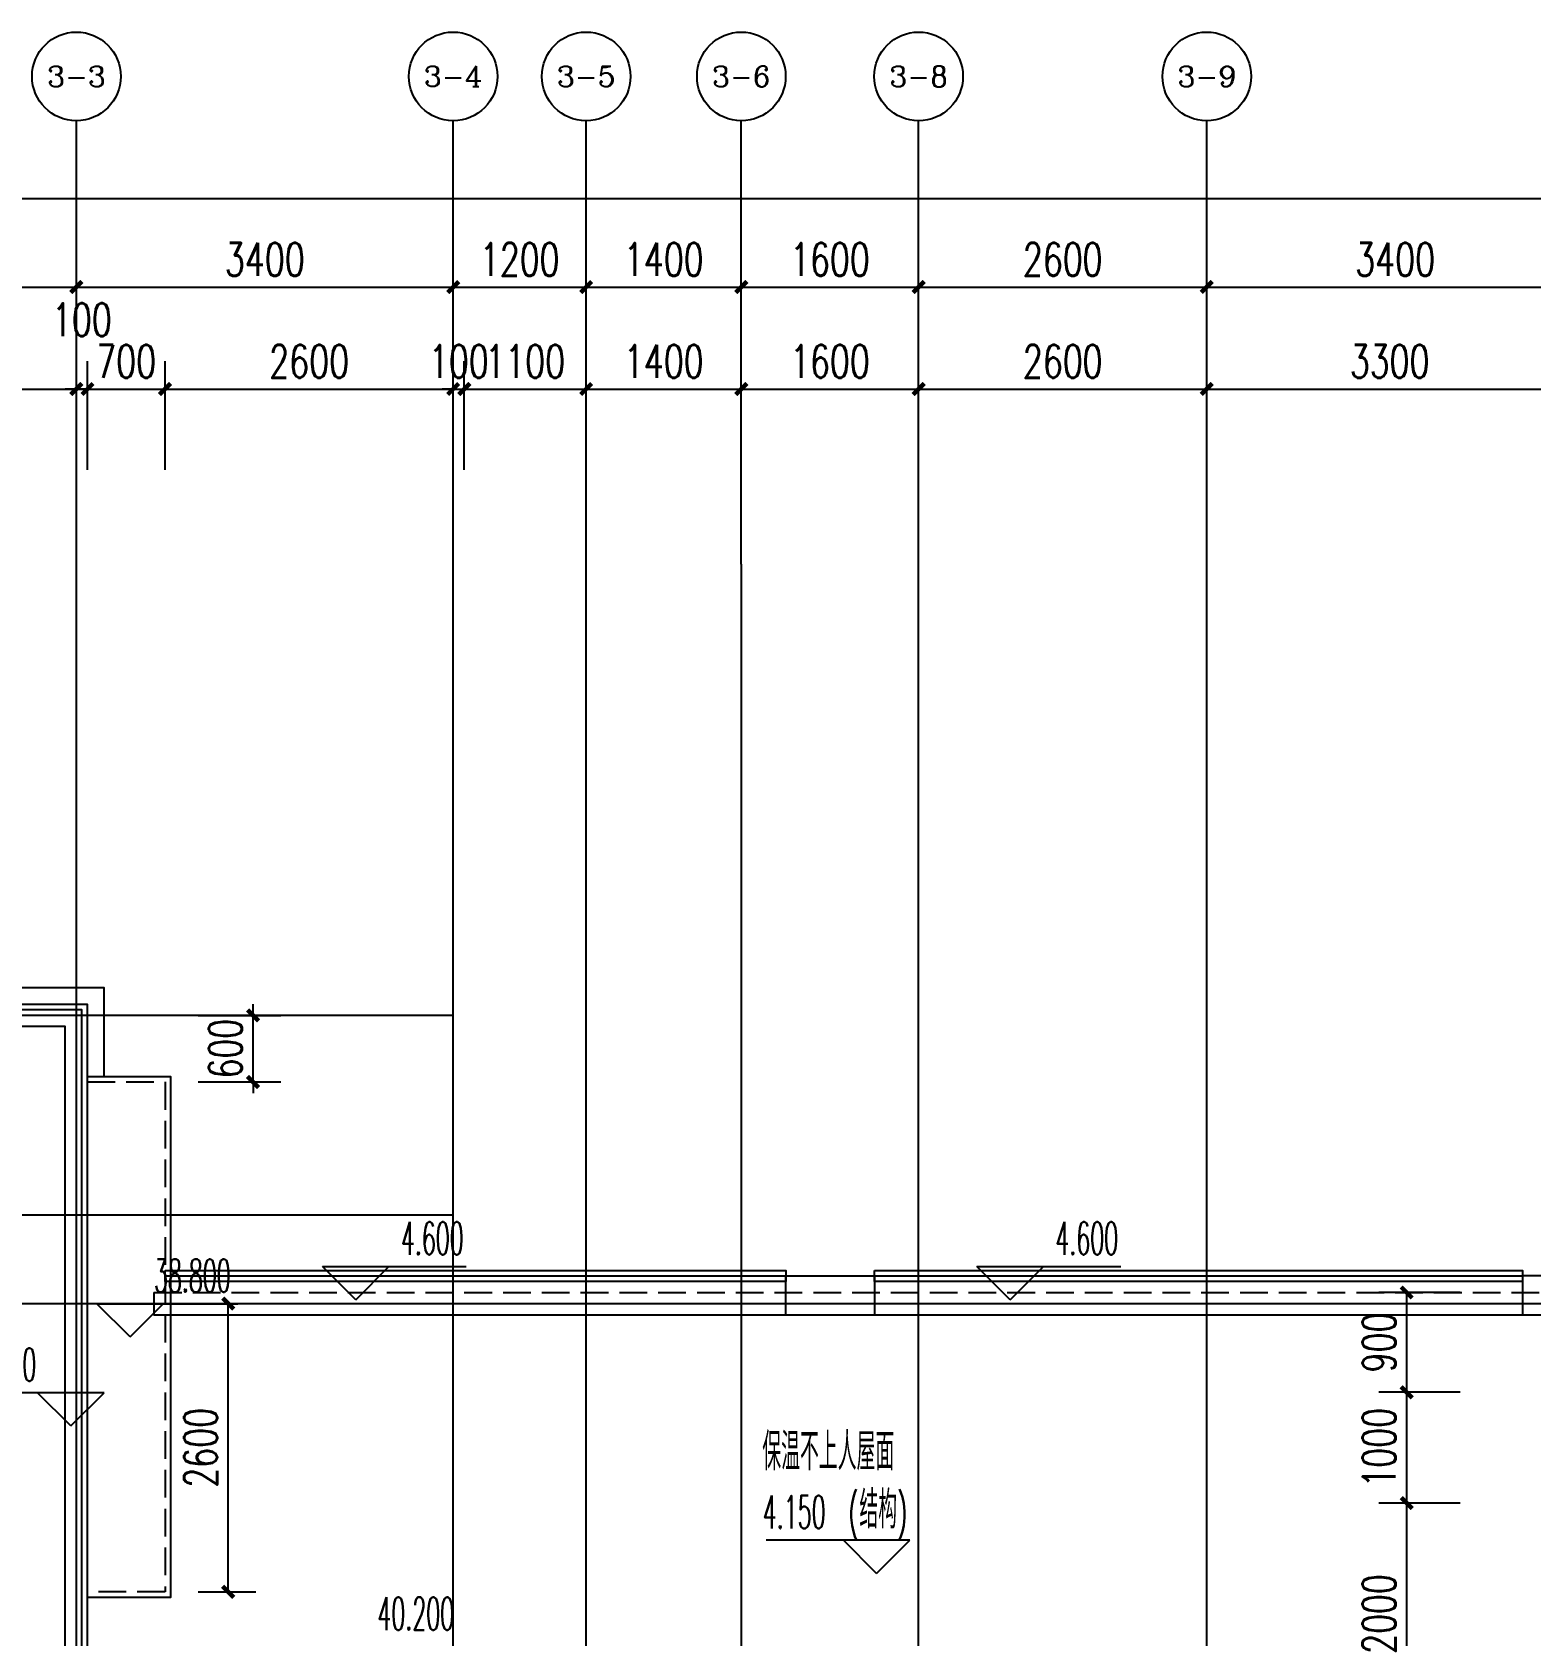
# Model space of a CAD drawing. Extents: x -59851 to 653804, y -249523 to 437614.
# Drawn here: x -41591 to -28066, y -213392 to -198923 of the extents above; entities that cross this region are included whole.
import ezdxf
from ezdxf.enums import TextEntityAlignment as Align

# ---------------------------------------------------------------- set-up
doc = ezdxf.new("R2010")
doc.units = 0
doc.header["$LTSCALE"] = 1000
doc.header["$MEASUREMENT"] = 0
doc.linetypes.add('DASH', pattern=[0.35, 0.25, -0.1])
for name, color, linetype in [('A-ROOF', 7, 'Continuous'), ('A-外装饰线脚', 7, 'Continuous'), ('A-第三道尺寸线', 105, 'Continuous'), ('AXIS', 3, 'Continuous'), ('AXIS_TEXT', 7, 'Continuous'), ('DIM_ELEV', 3, 'Continuous'), ('DOTE', 16, 'Continuous'), ('LABEL_PM', 7, 'Continuous'), ('PUB_TEXT', 7, 'Continuous')]:
    doc.layers.add(name, color=color, linetype=linetype)
doc.styles.add('_TCH_AXIS', font='COMPLEX', dxfattribs={"bigfont": 'GBCBIG'})
doc.styles.add('_TCH_DIM', font='SIMPLEX.shx', dxfattribs={"width": 0.7, "bigfont": 'GBCBIG.shx'})
doc.styles.add('_TCH_DIM_T3', font='SIMPLEX.shx', dxfattribs={"width": 0.705882, "bigfont": 'GBCBIG.shx'})
doc.styles.add('COMPLEX', font='COMPLEX')
doc.styles.get("Standard").update_dxf_attribs({"font": 'gbenor.shx', "width": 0.7, "bigfont": 'gbcbig.shx'})
doc.dimstyles.new('_TCH_ARCH&&100', dxfattribs={"dimtxt": 297.5, "dimasz": 100, "dimexe": 250, "dimexo": 300, "dimgap": 100, "dimtad": 1, "dimdec": 0, "dimzin": 0, "dimdsep": 46, "dimtxsty": '_TCH_DIM_T3', "dimblk": 'ARCHTICK', "dimcen": 0.09, "dimclrt": 7, "dimazin": 2, "dimtfac": 1, "dimtdec": 0, "dimtix": 1, "dimtmove": 2, "dimatfit": 3, "dimfxl": 0, "dimtolj": 1, "dimtzin": 0, "dimarcsym": 0})

# ---------------------------------------------------------------- blocks, each defined once
blk = doc.blocks.new('no1wuding0329')
at = {"layer": 'A-ROOF'}
for points in [[(-22514, 89598), (-32414, 89598), (-32414, 89698), (-33014, 89698), (-33014, 89598), (-33814, 89598), (-33814, 90198), (-37214, 90198), (-37214, 96098), (-40014, 96098), (-40014, 96198), (-44214, 96198), (-44214, 75098), (-40814, 75098)], [(-22514, 89398), (-32464, 89398), (-32464, 89648), (-32964, 89648), (-32964, 89398), (-33864, 89398), (-33864, 90148), (-37264, 90148), (-37264, 96048), (-40064, 96048), (-40064, 96148), (-44164, 96148), (-44164, 75148), (-40814, 75148)], [(-35614, 89998), (-37414, 89998), (-37414, 95898), (-40214, 95898), (-40214, 95998), (-44014, 95998), (-44014, 75298), (-40814, 75298)], [(-37214, 95448), (-36464, 95448), (-36464, 90748), (-37214, 90748)]]:
    blk.add_lwpolyline(points, dxfattribs=at)
at = {"layer": 'A-ROOF', "linetype": 'DASH'}
blk.add_lwpolyline([(-37214, 95398), (-36514, 95398), (-36514, 90798), (-37214, 90798)], dxfattribs=at)
at = {"layer": 'DIM_ELEV'}
for p, q in [((-36830, 93098), (-37130, 93398)), ((-37130, 93398), (-35856, 93398)), ((-36830, 93098), (-36530, 93398)), ((-37064, 92595), (-38338, 92595)), ((-37364, 92295), (-37664, 92595)), ((-37364, 92295), (-37064, 92595))]:
    blk.add_line(p, q, dxfattribs=at)
at = {"layer": 'PUB_TEXT', "style": '_TCH_DIM', "width": 0.494118}
for s, p in [('38.800', (-36614, 93503)), ('40.200', (-38368, 92700)), ('40.200', (-34598, 90453))]:
    blk.add_text(s, height=297.5, dxfattribs=at).set_placement(p)
blk = doc.blocks.new('roofzhouxian')
at = {"layer": 'DOTE'}
for p, q in [((-41192, -309503), (-41192, -279124)), ((-37792, -309503), (-37792, -279124)), ((-36592, -291695), (-36592, -279124)), ((-35192, -298295), (-35192, -279124)), ((-33592, -298295), (-33592, -279124)), ((-30992, -309503), (-30992, -279124)), ((-37792, -283195), (-49367, -283195)), ((-37792, -284995), (-49367, -284995)), ((-27592, -285795), (-49367, -285795))]:
    blk.add_line(p, q, dxfattribs=at)
blk = doc.blocks.new('_ArchTick')
at = {"color": 0, "linetype": 'ByBlock', "const_width": 0.4}
blk.add_lwpolyline([(-0.5, -0.5), (0.5, 0.5)], dxfattribs=at)
blk = doc.blocks.new('*D1287')
at = {"layer": 'A-第三道尺寸线', "color": 0, "lineweight": -2, "transparency": 16777216}
for p, q in [((-40091, -210394), (-39571, -210394)), ((-39821, -212994), (-39821, -210394)), ((-40091, -212994), (-39571, -212994))]:
    blk.add_line(p, q, dxfattribs=at)
at = {"layer": 'Defpoints', "color": 0, "transparency": 16777216}
for p in [(-40391, -210394), (-39821, -210394), (-40391, -212994)]:
    blk.add_point(p, dxfattribs=at)
at = {"layer": 'A-第三道尺寸线', "color": 0, "lineweight": -2, "transparency": 16777216, "xscale": 100, "yscale": 100, "zscale": 100}
for p, rotation in [((-39821, -210394), 90), ((-39821, -212994), 270)]:
    blk.add_blockref('_ArchTick', p, dxfattribs=dict(at, rotation=rotation))
at = {"layer": 'A-第三道尺寸线', "color": 7, "transparency": 16777216, "insert": (-40070, -211694), "char_height": 297.5, "attachment_point": 5, "rotation": 90, "style": '_TCH_DIM_T3'}
blk.add_mtext('\\A1;2600', dxfattribs=at)
blk = doc.blocks.new('*D1288')
at = {"layer": 'A-第三道尺寸线', "color": 0, "lineweight": -2, "transparency": 16777216}
for p, q in [((-39597, -207794), (-39597, -207694)), ((-40091, -207794), (-39347, -207794)), ((-39597, -208394), (-39597, -207794)), ((-40091, -208394), (-39347, -208394)), ((-39597, -208394), (-39597, -208494))]:
    blk.add_line(p, q, dxfattribs=at)
at = {"layer": 'Defpoints', "color": 0, "transparency": 16777216}
for p in [(-40391, -207794), (-39597, -207794), (-40391, -208394)]:
    blk.add_point(p, dxfattribs=at)
at = {"layer": 'A-第三道尺寸线', "color": 0, "lineweight": -2, "transparency": 16777216, "xscale": 100, "yscale": 100, "zscale": 100}
for p, rotation in [((-39597, -207794), 270), ((-39597, -208394), 90)]:
    blk.add_blockref('_ArchTick', p, dxfattribs=dict(at, rotation=rotation))
at = {"layer": 'A-第三道尺寸线', "color": 7, "transparency": 16777216, "insert": (-39846, -208094), "char_height": 297.5, "attachment_point": 5, "rotation": 90, "style": '_TCH_DIM_T3'}
blk.add_mtext('\\A1;600', dxfattribs=at)
blk = doc.blocks.new('*D1301')
at = {"layer": 'A-第三道尺寸线', "color": 0, "lineweight": -2, "transparency": 16777216}
for p, q in [((-28705, -210294), (-29437, -210294)), ((-29187, -211194), (-29187, -210294)), ((-28705, -211194), (-29437, -211194))]:
    blk.add_line(p, q, dxfattribs=at)
at = {"layer": 'Defpoints', "color": 0, "transparency": 16777216}
for p in [(-29187, -210294), (-28405, -210294), (-28405, -211194)]:
    blk.add_point(p, dxfattribs=at)
at = {"layer": 'A-第三道尺寸线', "color": 0, "lineweight": -2, "transparency": 16777216, "xscale": 100, "yscale": 100, "zscale": 100}
for p, rotation in [((-29187, -210294), 90), ((-29187, -211194), 270)]:
    blk.add_blockref('_ArchTick', p, dxfattribs=dict(at, rotation=rotation))
at = {"layer": 'A-第三道尺寸线', "color": 7, "transparency": 16777216, "insert": (-29436, -210744), "char_height": 297.5, "attachment_point": 5, "rotation": 90, "style": '_TCH_DIM_T3'}
blk.add_mtext('\\A1;900', dxfattribs=at)
blk = doc.blocks.new('*D1302')
at = {"layer": 'A-第三道尺寸线', "color": 0, "lineweight": -2, "transparency": 16777216}
for p, q in [((-28705, -211194), (-29437, -211194)), ((-29187, -212194), (-29187, -211194)), ((-28705, -212194), (-29437, -212194))]:
    blk.add_line(p, q, dxfattribs=at)
at = {"layer": 'Defpoints', "color": 0, "transparency": 16777216}
for p in [(-29187, -211194), (-28405, -211194), (-28405, -212194)]:
    blk.add_point(p, dxfattribs=at)
at = {"layer": 'A-第三道尺寸线', "color": 0, "lineweight": -2, "transparency": 16777216, "xscale": 100, "yscale": 100, "zscale": 100}
for p, rotation in [((-29187, -211194), 90), ((-29187, -212194), 270)]:
    blk.add_blockref('_ArchTick', p, dxfattribs=dict(at, rotation=rotation))
at = {"layer": 'A-第三道尺寸线', "color": 7, "transparency": 16777216, "insert": (-29436, -211694), "char_height": 297.5, "attachment_point": 5, "rotation": 90, "style": '_TCH_DIM_T3'}
blk.add_mtext('\\A1;1000', dxfattribs=at)
blk = doc.blocks.new('*D1303')
at = {"layer": 'A-第三道尺寸线', "color": 0, "lineweight": -2, "transparency": 16777216}
for p, q in [((-28705, -212194), (-29437, -212194)), ((-29187, -214194), (-29187, -212194)), ((-28705, -214194), (-29437, -214194))]:
    blk.add_line(p, q, dxfattribs=at)
at = {"layer": 'Defpoints', "color": 0, "transparency": 16777216}
for p in [(-29187, -212194), (-28405, -212194), (-28405, -214194)]:
    blk.add_point(p, dxfattribs=at)
at = {"layer": 'A-第三道尺寸线', "color": 0, "lineweight": -2, "transparency": 16777216, "xscale": 100, "yscale": 100, "zscale": 100}
for p, rotation in [((-29187, -212194), 90), ((-29187, -214194), 270)]:
    blk.add_blockref('_ArchTick', p, dxfattribs=dict(at, rotation=rotation))
at = {"layer": 'A-第三道尺寸线', "color": 7, "transparency": 16777216, "insert": (-29436, -213194), "char_height": 297.5, "attachment_point": 5, "rotation": 90, "style": '_TCH_DIM_T3'}
blk.add_mtext('\\A1;2000', dxfattribs=at)
blk = doc.blocks.new('*D1345')
at = {"layer": 'A-第三道尺寸线', "color": 0, "lineweight": -2, "transparency": 16777216}
for p, q in [((-43891, -202872), (-43891, -201893)), ((-41191, -202872), (-41191, -201893)), ((-43891, -202143), (-41191, -202143))]:
    blk.add_line(p, q, dxfattribs=at)
at = {"layer": 'Defpoints', "color": 0, "transparency": 16777216}
for p in [(-41191, -202143), (-43891, -203172), (-41191, -203172)]:
    blk.add_point(p, dxfattribs=at)
at = {"layer": 'A-第三道尺寸线', "color": 0, "lineweight": -2, "transparency": 16777216, "xscale": 100, "yscale": 100, "zscale": 100, "rotation": 180}
blk.add_blockref('_ArchTick', (-43891, -202143), dxfattribs=at)
at = {"layer": 'A-第三道尺寸线', "color": 0, "lineweight": -2, "transparency": 16777216, "xscale": 100, "yscale": 100, "zscale": 100}
blk.add_blockref('_ArchTick', (-41191, -202143), dxfattribs=at)
at = {"layer": 'A-第三道尺寸线', "color": 7, "transparency": 16777216, "insert": (-42541, -201894), "char_height": 297.5, "attachment_point": 5, "style": '_TCH_DIM_T3'}
blk.add_mtext('\\A1;2700', dxfattribs=at)
blk = doc.blocks.new('*D1346')
at = {"layer": 'A-第三道尺寸线', "color": 0, "lineweight": -2, "transparency": 16777216}
for p, q in [((-41191, -202872), (-41191, -201893)), ((-41091, -202872), (-41091, -201893)), ((-41191, -202143), (-41291, -202143)), ((-41191, -202143), (-41091, -202143)), ((-41091, -202143), (-40991, -202143))]:
    blk.add_line(p, q, dxfattribs=at)
at = {"layer": 'Defpoints', "color": 0, "transparency": 16777216}
for p in [(-41091, -202143), (-41191, -203172), (-41091, -203172)]:
    blk.add_point(p, dxfattribs=at)
at = {"layer": 'A-第三道尺寸线', "color": 0, "lineweight": -2, "transparency": 16777216, "xscale": 100, "yscale": 100, "zscale": 100}
blk.add_blockref('_ArchTick', (-41191, -202143), dxfattribs=at)
at = {"layer": 'A-第三道尺寸线', "color": 0, "lineweight": -2, "transparency": 16777216, "xscale": 100, "yscale": 100, "zscale": 100, "rotation": 180}
blk.add_blockref('_ArchTick', (-41091, -202143), dxfattribs=at)
at = {"layer": 'A-第三道尺寸线', "color": 7, "transparency": 16777216, "insert": (-41141, -201518), "char_height": 297.5, "attachment_point": 5, "style": '_TCH_DIM_T3'}
blk.add_mtext('\\A1;100', dxfattribs=at)
blk = doc.blocks.new('*D1347')
at = {"layer": 'A-第三道尺寸线', "color": 0, "lineweight": -2, "transparency": 16777216}
for p, q in [((-41091, -202872), (-41091, -201893)), ((-40391, -202872), (-40391, -201893)), ((-41091, -202143), (-41191, -202143)), ((-41091, -202143), (-40391, -202143)), ((-40391, -202143), (-40291, -202143))]:
    blk.add_line(p, q, dxfattribs=at)
at = {"layer": 'Defpoints', "color": 0, "transparency": 16777216}
for p in [(-40391, -202143), (-41091, -203172), (-40391, -203172)]:
    blk.add_point(p, dxfattribs=at)
at = {"layer": 'A-第三道尺寸线', "color": 0, "lineweight": -2, "transparency": 16777216, "xscale": 100, "yscale": 100, "zscale": 100}
blk.add_blockref('_ArchTick', (-41091, -202143), dxfattribs=at)
at = {"layer": 'A-第三道尺寸线', "color": 0, "lineweight": -2, "transparency": 16777216, "xscale": 100, "yscale": 100, "zscale": 100, "rotation": 180}
blk.add_blockref('_ArchTick', (-40391, -202143), dxfattribs=at)
at = {"layer": 'A-第三道尺寸线', "color": 7, "transparency": 16777216, "insert": (-40741, -201894), "char_height": 297.5, "attachment_point": 5, "style": '_TCH_DIM_T3'}
blk.add_mtext('\\A1;700', dxfattribs=at)
blk = doc.blocks.new('*D1348')
at = {"layer": 'A-第三道尺寸线', "color": 0, "lineweight": -2, "transparency": 16777216}
for p, q in [((-40391, -202872), (-40391, -201893)), ((-37791, -202872), (-37791, -201893)), ((-40391, -202143), (-37791, -202143))]:
    blk.add_line(p, q, dxfattribs=at)
at = {"layer": 'Defpoints', "color": 0, "transparency": 16777216}
for p in [(-37791, -202143), (-40391, -203172), (-37791, -203172)]:
    blk.add_point(p, dxfattribs=at)
at = {"layer": 'A-第三道尺寸线', "color": 0, "lineweight": -2, "transparency": 16777216, "xscale": 100, "yscale": 100, "zscale": 100, "rotation": 180}
blk.add_blockref('_ArchTick', (-40391, -202143), dxfattribs=at)
at = {"layer": 'A-第三道尺寸线', "color": 0, "lineweight": -2, "transparency": 16777216, "xscale": 100, "yscale": 100, "zscale": 100}
blk.add_blockref('_ArchTick', (-37791, -202143), dxfattribs=at)
at = {"layer": 'A-第三道尺寸线', "color": 7, "transparency": 16777216, "insert": (-39091, -201894), "char_height": 297.5, "attachment_point": 5, "style": '_TCH_DIM_T3'}
blk.add_mtext('\\A1;2600', dxfattribs=at)
blk = doc.blocks.new('*D1349')
at = {"layer": 'A-第三道尺寸线', "color": 0, "lineweight": -2, "transparency": 16777216}
for p, q in [((-37791, -202872), (-37791, -201893)), ((-37691, -202872), (-37691, -201893)), ((-37791, -202143), (-37891, -202143)), ((-37791, -202143), (-37691, -202143)), ((-37691, -202143), (-37591, -202143))]:
    blk.add_line(p, q, dxfattribs=at)
at = {"layer": 'Defpoints', "color": 0, "transparency": 16777216}
for p in [(-37691, -202143), (-37791, -203172), (-37691, -203172)]:
    blk.add_point(p, dxfattribs=at)
at = {"layer": 'A-第三道尺寸线', "color": 0, "lineweight": -2, "transparency": 16777216, "xscale": 100, "yscale": 100, "zscale": 100}
blk.add_blockref('_ArchTick', (-37791, -202143), dxfattribs=at)
at = {"layer": 'A-第三道尺寸线', "color": 0, "lineweight": -2, "transparency": 16777216, "xscale": 100, "yscale": 100, "zscale": 100, "rotation": 180}
blk.add_blockref('_ArchTick', (-37691, -202143), dxfattribs=at)
at = {"layer": 'A-第三道尺寸线', "color": 7, "transparency": 16777216, "insert": (-37741, -201894), "char_height": 297.5, "attachment_point": 5, "style": '_TCH_DIM_T3'}
blk.add_mtext('\\A1;100', dxfattribs=at)
blk = doc.blocks.new('*D1350')
at = {"layer": 'A-第三道尺寸线', "color": 0, "lineweight": -2, "transparency": 16777216}
for p, q in [((-37691, -202872), (-37691, -201893)), ((-36591, -202872), (-36591, -201893)), ((-37691, -202143), (-36591, -202143))]:
    blk.add_line(p, q, dxfattribs=at)
at = {"layer": 'Defpoints', "color": 0, "transparency": 16777216}
for p in [(-36591, -202143), (-37691, -203172), (-36591, -203172)]:
    blk.add_point(p, dxfattribs=at)
at = {"layer": 'A-第三道尺寸线', "color": 0, "lineweight": -2, "transparency": 16777216, "xscale": 100, "yscale": 100, "zscale": 100, "rotation": 180}
blk.add_blockref('_ArchTick', (-37691, -202143), dxfattribs=at)
at = {"layer": 'A-第三道尺寸线', "color": 0, "lineweight": -2, "transparency": 16777216, "xscale": 100, "yscale": 100, "zscale": 100}
blk.add_blockref('_ArchTick', (-36591, -202143), dxfattribs=at)
at = {"layer": 'A-第三道尺寸线', "color": 7, "transparency": 16777216, "insert": (-37141, -201894), "char_height": 297.5, "attachment_point": 5, "style": '_TCH_DIM_T3'}
blk.add_mtext('\\A1;1100', dxfattribs=at)
blk = doc.blocks.new('*D1351')
at = {"layer": 'A-第三道尺寸线', "color": 0, "lineweight": -2, "transparency": 16777216}
for p, q in [((-36591, -202872), (-36591, -201893)), ((-35191, -202872), (-35191, -201893)), ((-36591, -202143), (-35191, -202143))]:
    blk.add_line(p, q, dxfattribs=at)
at = {"layer": 'Defpoints', "color": 0, "transparency": 16777216}
for p in [(-35191, -202143), (-36591, -203172), (-35191, -203172)]:
    blk.add_point(p, dxfattribs=at)
at = {"layer": 'A-第三道尺寸线', "color": 0, "lineweight": -2, "transparency": 16777216, "xscale": 100, "yscale": 100, "zscale": 100, "rotation": 180}
blk.add_blockref('_ArchTick', (-36591, -202143), dxfattribs=at)
at = {"layer": 'A-第三道尺寸线', "color": 0, "lineweight": -2, "transparency": 16777216, "xscale": 100, "yscale": 100, "zscale": 100}
blk.add_blockref('_ArchTick', (-35191, -202143), dxfattribs=at)
at = {"layer": 'A-第三道尺寸线', "color": 7, "transparency": 16777216, "insert": (-35891, -201894), "char_height": 297.5, "attachment_point": 5, "style": '_TCH_DIM_T3'}
blk.add_mtext('\\A1;1400', dxfattribs=at)
blk = doc.blocks.new('*D1352')
at = {"layer": 'A-第三道尺寸线', "color": 0, "lineweight": -2, "transparency": 16777216}
for p, q in [((-35191, -202872), (-35191, -201893)), ((-33591, -202872), (-33591, -201893)), ((-35191, -202143), (-33591, -202143))]:
    blk.add_line(p, q, dxfattribs=at)
at = {"layer": 'Defpoints', "color": 0, "transparency": 16777216}
for p in [(-33591, -202143), (-35191, -203172), (-33591, -203172)]:
    blk.add_point(p, dxfattribs=at)
at = {"layer": 'A-第三道尺寸线', "color": 0, "lineweight": -2, "transparency": 16777216, "xscale": 100, "yscale": 100, "zscale": 100, "rotation": 180}
blk.add_blockref('_ArchTick', (-35191, -202143), dxfattribs=at)
at = {"layer": 'A-第三道尺寸线', "color": 0, "lineweight": -2, "transparency": 16777216, "xscale": 100, "yscale": 100, "zscale": 100}
blk.add_blockref('_ArchTick', (-33591, -202143), dxfattribs=at)
at = {"layer": 'A-第三道尺寸线', "color": 7, "transparency": 16777216, "insert": (-34391, -201894), "char_height": 297.5, "attachment_point": 5, "style": '_TCH_DIM_T3'}
blk.add_mtext('\\A1;1600', dxfattribs=at)
blk = doc.blocks.new('*D1353')
at = {"layer": 'A-第三道尺寸线', "color": 0, "lineweight": -2, "transparency": 16777216}
for p, q in [((-33591, -202872), (-33591, -201893)), ((-30991, -202872), (-30991, -201893)), ((-33591, -202143), (-30991, -202143))]:
    blk.add_line(p, q, dxfattribs=at)
at = {"layer": 'Defpoints', "color": 0, "transparency": 16777216}
for p in [(-30991, -202143), (-33591, -203172), (-30991, -203172)]:
    blk.add_point(p, dxfattribs=at)
at = {"layer": 'A-第三道尺寸线', "color": 0, "lineweight": -2, "transparency": 16777216, "xscale": 100, "yscale": 100, "zscale": 100, "rotation": 180}
blk.add_blockref('_ArchTick', (-33591, -202143), dxfattribs=at)
at = {"layer": 'A-第三道尺寸线', "color": 0, "lineweight": -2, "transparency": 16777216, "xscale": 100, "yscale": 100, "zscale": 100}
blk.add_blockref('_ArchTick', (-30991, -202143), dxfattribs=at)
at = {"layer": 'A-第三道尺寸线', "color": 7, "transparency": 16777216, "insert": (-32291, -201894), "char_height": 297.5, "attachment_point": 5, "style": '_TCH_DIM_T3'}
blk.add_mtext('\\A1;2600', dxfattribs=at)
blk = doc.blocks.new('*D1354')
at = {"layer": 'A-第三道尺寸线', "color": 0, "lineweight": -2, "transparency": 16777216}
for p, q in [((-30991, -202872), (-30991, -201893)), ((-27691, -202872), (-27691, -201893)), ((-30991, -202143), (-27691, -202143))]:
    blk.add_line(p, q, dxfattribs=at)
at = {"layer": 'Defpoints', "color": 0, "transparency": 16777216}
for p in [(-27691, -202143), (-30991, -203172), (-27691, -203172)]:
    blk.add_point(p, dxfattribs=at)
at = {"layer": 'A-第三道尺寸线', "color": 0, "lineweight": -2, "transparency": 16777216, "xscale": 100, "yscale": 100, "zscale": 100, "rotation": 180}
blk.add_blockref('_ArchTick', (-30991, -202143), dxfattribs=at)
at = {"layer": 'A-第三道尺寸线', "color": 0, "lineweight": -2, "transparency": 16777216, "xscale": 100, "yscale": 100, "zscale": 100}
blk.add_blockref('_ArchTick', (-27691, -202143), dxfattribs=at)
at = {"layer": 'A-第三道尺寸线', "color": 7, "transparency": 16777216, "insert": (-29341, -201894), "char_height": 297.5, "attachment_point": 5, "style": '_TCH_DIM_T3'}
blk.add_mtext('\\A1;3300', dxfattribs=at)
blk = doc.blocks.new('*D1378')
at = {"layer": 'AXIS', "color": 0, "lineweight": -2, "transparency": 16777216}
for p, q in [((-44591, -203423), (-44591, -200973)), ((-41191, -203423), (-41191, -200973)), ((-44591, -201223), (-41191, -201223))]:
    blk.add_line(p, q, dxfattribs=at)
at = {"layer": 'Defpoints', "color": 0, "transparency": 16777216}
for p in [(-41191, -201223), (-44591, -203723), (-41191, -203723)]:
    blk.add_point(p, dxfattribs=at)
at = {"layer": 'AXIS', "color": 0, "lineweight": -2, "transparency": 16777216, "xscale": 100, "yscale": 100, "zscale": 100, "rotation": 180}
blk.add_blockref('_ArchTick', (-44591, -201223), dxfattribs=at)
at = {"layer": 'AXIS', "color": 0, "lineweight": -2, "transparency": 16777216, "xscale": 100, "yscale": 100, "zscale": 100}
blk.add_blockref('_ArchTick', (-41191, -201223), dxfattribs=at)
at = {"layer": 'AXIS', "color": 7, "transparency": 16777216, "insert": (-42891, -200974), "char_height": 297.5, "attachment_point": 5, "style": '_TCH_DIM_T3'}
blk.add_mtext('\\A1;3400', dxfattribs=at)
blk = doc.blocks.new('*D1379')
at = {"layer": 'AXIS', "color": 0, "lineweight": -2, "transparency": 16777216}
for p, q in [((-41191, -203423), (-41191, -200973)), ((-37791, -203423), (-37791, -200973)), ((-41191, -201223), (-37791, -201223))]:
    blk.add_line(p, q, dxfattribs=at)
at = {"layer": 'Defpoints', "color": 0, "transparency": 16777216}
for p in [(-37791, -201223), (-41191, -203723), (-37791, -203723)]:
    blk.add_point(p, dxfattribs=at)
at = {"layer": 'AXIS', "color": 0, "lineweight": -2, "transparency": 16777216, "xscale": 100, "yscale": 100, "zscale": 100, "rotation": 180}
blk.add_blockref('_ArchTick', (-41191, -201223), dxfattribs=at)
at = {"layer": 'AXIS', "color": 0, "lineweight": -2, "transparency": 16777216, "xscale": 100, "yscale": 100, "zscale": 100}
blk.add_blockref('_ArchTick', (-37791, -201223), dxfattribs=at)
at = {"layer": 'AXIS', "color": 7, "transparency": 16777216, "insert": (-39491, -200974), "char_height": 297.5, "attachment_point": 5, "style": '_TCH_DIM_T3'}
blk.add_mtext('\\A1;3400', dxfattribs=at)
blk = doc.blocks.new('*D1380')
at = {"layer": 'AXIS', "color": 0, "lineweight": -2, "transparency": 16777216}
for p, q in [((-37791, -203423), (-37791, -200973)), ((-36591, -203423), (-36591, -200973)), ((-37791, -201223), (-36591, -201223))]:
    blk.add_line(p, q, dxfattribs=at)
at = {"layer": 'Defpoints', "color": 0, "transparency": 16777216}
for p in [(-36591, -201223), (-37791, -203723), (-36591, -203723)]:
    blk.add_point(p, dxfattribs=at)
at = {"layer": 'AXIS', "color": 0, "lineweight": -2, "transparency": 16777216, "xscale": 100, "yscale": 100, "zscale": 100, "rotation": 180}
blk.add_blockref('_ArchTick', (-37791, -201223), dxfattribs=at)
at = {"layer": 'AXIS', "color": 0, "lineweight": -2, "transparency": 16777216, "xscale": 100, "yscale": 100, "zscale": 100}
blk.add_blockref('_ArchTick', (-36591, -201223), dxfattribs=at)
at = {"layer": 'AXIS', "color": 7, "transparency": 16777216, "insert": (-37191, -200974), "char_height": 297.5, "attachment_point": 5, "style": '_TCH_DIM_T3'}
blk.add_mtext('\\A1;1200', dxfattribs=at)
blk = doc.blocks.new('*D1381')
at = {"layer": 'AXIS', "color": 0, "lineweight": -2, "transparency": 16777216}
for p, q in [((-36591, -203423), (-36591, -200973)), ((-35191, -203423), (-35191, -200973)), ((-36591, -201223), (-35191, -201223))]:
    blk.add_line(p, q, dxfattribs=at)
at = {"layer": 'Defpoints', "color": 0, "transparency": 16777216}
for p in [(-35191, -201223), (-36591, -203723), (-35191, -203723)]:
    blk.add_point(p, dxfattribs=at)
at = {"layer": 'AXIS', "color": 0, "lineweight": -2, "transparency": 16777216, "xscale": 100, "yscale": 100, "zscale": 100, "rotation": 180}
blk.add_blockref('_ArchTick', (-36591, -201223), dxfattribs=at)
at = {"layer": 'AXIS', "color": 0, "lineweight": -2, "transparency": 16777216, "xscale": 100, "yscale": 100, "zscale": 100}
blk.add_blockref('_ArchTick', (-35191, -201223), dxfattribs=at)
at = {"layer": 'AXIS', "color": 7, "transparency": 16777216, "insert": (-35891, -200974), "char_height": 297.5, "attachment_point": 5, "style": '_TCH_DIM_T3'}
blk.add_mtext('\\A1;1400', dxfattribs=at)
blk = doc.blocks.new('*D1382')
at = {"layer": 'AXIS', "color": 0, "lineweight": -2, "transparency": 16777216}
for p, q in [((-35191, -203423), (-35191, -200973)), ((-33591, -203423), (-33591, -200973)), ((-35191, -201223), (-33591, -201223))]:
    blk.add_line(p, q, dxfattribs=at)
at = {"layer": 'Defpoints', "color": 0, "transparency": 16777216}
for p in [(-33591, -201223), (-35191, -203723), (-33591, -203723)]:
    blk.add_point(p, dxfattribs=at)
at = {"layer": 'AXIS', "color": 0, "lineweight": -2, "transparency": 16777216, "xscale": 100, "yscale": 100, "zscale": 100, "rotation": 180}
blk.add_blockref('_ArchTick', (-35191, -201223), dxfattribs=at)
at = {"layer": 'AXIS', "color": 0, "lineweight": -2, "transparency": 16777216, "xscale": 100, "yscale": 100, "zscale": 100}
blk.add_blockref('_ArchTick', (-33591, -201223), dxfattribs=at)
at = {"layer": 'AXIS', "color": 7, "transparency": 16777216, "insert": (-34391, -200974), "char_height": 297.5, "attachment_point": 5, "style": '_TCH_DIM_T3'}
blk.add_mtext('\\A1;1600', dxfattribs=at)
blk = doc.blocks.new('*D1383')
at = {"layer": 'AXIS', "color": 0, "lineweight": -2, "transparency": 16777216}
for p, q in [((-33591, -203423), (-33591, -200973)), ((-30991, -203423), (-30991, -200973)), ((-33591, -201223), (-30991, -201223))]:
    blk.add_line(p, q, dxfattribs=at)
at = {"layer": 'Defpoints', "color": 0, "transparency": 16777216}
for p in [(-30991, -201223), (-33591, -203723), (-30991, -203723)]:
    blk.add_point(p, dxfattribs=at)
at = {"layer": 'AXIS', "color": 0, "lineweight": -2, "transparency": 16777216, "xscale": 100, "yscale": 100, "zscale": 100, "rotation": 180}
blk.add_blockref('_ArchTick', (-33591, -201223), dxfattribs=at)
at = {"layer": 'AXIS', "color": 0, "lineweight": -2, "transparency": 16777216, "xscale": 100, "yscale": 100, "zscale": 100}
blk.add_blockref('_ArchTick', (-30991, -201223), dxfattribs=at)
at = {"layer": 'AXIS', "color": 7, "transparency": 16777216, "insert": (-32291, -200974), "char_height": 297.5, "attachment_point": 5, "style": '_TCH_DIM_T3'}
blk.add_mtext('\\A1;2600', dxfattribs=at)
blk = doc.blocks.new('*D1384')
at = {"layer": 'AXIS', "color": 0, "lineweight": -2, "transparency": 16777216}
for p, q in [((-30991, -203423), (-30991, -200973)), ((-27591, -203423), (-27591, -200973)), ((-30991, -201223), (-27591, -201223))]:
    blk.add_line(p, q, dxfattribs=at)
at = {"layer": 'Defpoints', "color": 0, "transparency": 16777216}
for p in [(-27591, -201223), (-30991, -203723), (-27591, -203723)]:
    blk.add_point(p, dxfattribs=at)
at = {"layer": 'AXIS', "color": 0, "lineweight": -2, "transparency": 16777216, "xscale": 100, "yscale": 100, "zscale": 100, "rotation": 180}
blk.add_blockref('_ArchTick', (-30991, -201223), dxfattribs=at)
at = {"layer": 'AXIS', "color": 0, "lineweight": -2, "transparency": 16777216, "xscale": 100, "yscale": 100, "zscale": 100}
blk.add_blockref('_ArchTick', (-27591, -201223), dxfattribs=at)
at = {"layer": 'AXIS', "color": 7, "transparency": 16777216, "insert": (-29291, -200974), "char_height": 297.5, "attachment_point": 5, "style": '_TCH_DIM_T3'}
blk.add_mtext('\\A1;3400', dxfattribs=at)
blk = doc.blocks.new('*D1398')
at = {"layer": 'AXIS', "color": 0, "lineweight": -2, "transparency": 16777216}
for p, q in [((-48091, -201389), (-48091, -200173)), ((10609, -201389), (10609, -200173)), ((-48091, -200423), (10609, -200423))]:
    blk.add_line(p, q, dxfattribs=at)
at = {"layer": 'Defpoints', "color": 0, "transparency": 16777216}
for p in [(10609, -200423), (-48091, -201689), (10609, -201689)]:
    blk.add_point(p, dxfattribs=at)
at = {"layer": 'AXIS', "color": 0, "lineweight": -2, "transparency": 16777216, "xscale": 100, "yscale": 100, "zscale": 100, "rotation": 180}
blk.add_blockref('_ArchTick', (-48091, -200423), dxfattribs=at)
at = {"layer": 'AXIS', "color": 0, "lineweight": -2, "transparency": 16777216, "xscale": 100, "yscale": 100, "zscale": 100}
blk.add_blockref('_ArchTick', (10609, -200423), dxfattribs=at)
at = {"layer": 'AXIS', "color": 7, "transparency": 16777216, "insert": (-18741, -200174), "char_height": 297.5, "attachment_point": 5, "style": '_TCH_DIM_T3'}
blk.add_mtext('\\A1;58700', dxfattribs=at)
blk = doc.blocks.new('_AXISO')
blk.add_circle((0, 0), 0.5)
at = {"layer": 'AXIS_TEXT', "style": 'COMPLEX', "width": 1.041667}
blk.add_attdef('A', text='', height=0.56, dxfattribs=at).set_placement((-0.25, -0.28), (0.25, -0.28), align=Align.FIT)
blk = doc.blocks.new('rqwerqwrqq')
at = {"layer": 'A-ROOF'}
for p, q in [((-171894, 262261), (-166294, 262261)), ((-165494, 262261), (-159644, 262261))]:
    blk.add_line(p, q, dxfattribs=at)
for points in [[(-171894, 262311), (-166294, 262311), (-166294, 262211), (-171894, 262211)], [(-165494, 262311), (-159644, 262311), (-159644, 262211), (-165494, 262211)]]:
    blk.add_lwpolyline(points, close=True, dxfattribs=at)
at = {"layer": 'A-ROOF', "linetype": 'DASH'}
blk.add_lwpolyline([(-171994, 262111), (-158994, 262111), (-158994, 261211)], dxfattribs=at)
at = {"layer": 'A-ROOF'}
blk.add_lwpolyline([(-171994, 262111), (-171994, 261911), (-159194, 261911), (-159194, 261011), (-155494, 261011)], dxfattribs=at)
at = {"layer": 'A-外装饰线脚'}
for points in [[(-172594, 264061), (-172444, 264061), (-172444, 264861), (-173244, 264861), (-173244, 264711)], [(-159194, 261461), (-158844, 261461), (-158844, 262261), (-159644, 262261), (-159644, 261911)]]:
    blk.add_lwpolyline(points, dxfattribs=at)
at = {"layer": 'DIM_ELEV'}
for p, q in [((-170174, 262046), (-170474, 262346)), ((-170474, 262346), (-169176, 262346)), ((-170174, 262046), (-169874, 262346)), ((-164269, 262046), (-164569, 262346)), ((-164569, 262346), (-163271, 262346)), ((-164269, 262046), (-163969, 262346)), ((-165173, 259877), (-166471, 259877)), ((-165473, 259577), (-165773, 259877)), ((-165473, 259577), (-165173, 259877))]:
    blk.add_line(p, q, dxfattribs=at)
at = {"layer": 'LABEL_PM'}
blk.add_lwpolyline([(-166294, 261911), (-166294, 262261), (-165494, 262261), (-165494, 261911)], dxfattribs=at)
at = {"layer": 'PUB_TEXT', "style": '_TCH_DIM'}
for s, height, width, p in [('4.600', 297.5, 0.494118, (-169766, 262451)), ('4.600', 297.5, 0.494118, (-163861, 262451)), ('(', 298, 0.494118, (-165727, 259982)), ('结构', 337.6, 0.7, (-165629, 259982)), (')', 298, 0.494118, (-165285, 259982)), ('4.150', 297.5, 0.494118, (-166501, 259982))]:
    blk.add_text(s, height=height, dxfattribs=dict(at, width=width)).set_placement(p)
at = {"layer": 'PUB_TEXT', "width": 0.7}
blk.add_text('保温不上人屋面', height=337.6, dxfattribs=at).set_placement((-166505, 260507))

msp = doc.modelspace()

# ---------------------------------------------------------------- linework, layer by layer
at = {"layer": 'AXIS'}
for p, q in [((-41191, -203723.1), (-41191, -199723.1)), ((-37791, -203723.1), (-37791, -199723.1)), ((-36591, -203723.1), (-36591, -199723.1)), ((-35191, -203723.1), (-35191, -199723.1)), ((-33591, -203723.1), (-33591, -199723.1)), ((-30991, -203723.1), (-30991, -199723.1))]:
    msp.add_line(p, q, dxfattribs=at)

# ---------------------------------------------------------------- block references
for name, p in [('roofzhouxian', (1.1, 75400.4)), ('no1wuding0329', (-3877.3, -303792.5)), ('rqwerqwrqq', (131503.2, -472404.8))]:
    msp.add_blockref(name, p)
ref = msp.add_blockref('_AXISO', (-41191, -199323.1), dxfattribs=dict(at, xscale=800, yscale=800, zscale=800))
ref.add_attrib('A', '3-3', dxfattribs={"layer": 'AXIS_TEXT', "height": 187.78, "style": '_TCH_AXIS'}).set_placement((-41454.8, -199417), (-40927.2, -199417), align=Align.FIT)
ref = msp.add_blockref('_AXISO', (-37791, -199323.1), dxfattribs=dict(at, xscale=800, yscale=800, zscale=800))
ref.add_attrib('A', '3-4', dxfattribs={"layer": 'AXIS_TEXT', "height": 182.29, "style": '_TCH_AXIS'}).set_placement((-38055.8, -199414.3), (-37526.3, -199414.3), align=Align.FIT)
ref = msp.add_blockref('_AXISO', (-36591, -199323.1), dxfattribs=dict(at, xscale=800, yscale=800, zscale=800))
ref.add_attrib('A', '3-5', dxfattribs={"layer": 'AXIS_TEXT', "height": 187.78, "style": '_TCH_AXIS'}).set_placement((-36854.8, -199417), (-36327.2, -199417), align=Align.FIT)
ref = msp.add_blockref('_AXISO', (-35191, -199323.1), dxfattribs=dict(at, xscale=800, yscale=800, zscale=800))
ref.add_attrib('A', '3-6', dxfattribs={"layer": 'AXIS_TEXT', "height": 187.78, "style": '_TCH_AXIS'}).set_placement((-35454.8, -199417), (-34927.2, -199417), align=Align.FIT)
ref = msp.add_blockref('_AXISO', (-33591, -199323.1), dxfattribs=dict(at, xscale=800, yscale=800, zscale=800))
ref.add_attrib('A', '3-8', dxfattribs={"layer": 'AXIS_TEXT', "height": 187.78, "style": '_TCH_AXIS'}).set_placement((-33854.8, -199417), (-33327.2, -199417), align=Align.FIT)
ref = msp.add_blockref('_AXISO', (-30991, -199323.1), dxfattribs=dict(at, xscale=800, yscale=800, zscale=800))
ref.add_attrib('A', '3-9', dxfattribs={"layer": 'AXIS_TEXT', "height": 187.78, "style": '_TCH_AXIS'}).set_placement((-31254.8, -199417), (-30727.2, -199417), align=Align.FIT)

# ---------------------------------------------------------------- dimensions: what is measured, and where the dimension line sits
at = {"layer": 'A-第三道尺寸线'}
dim = msp.add_linear_dim(base=(-41091, -202142.5), p1=(-41191, -203172.5), p2=(-41091, -203172.5), angle=0, dimstyle='_TCH_ARCH&&100', dxfattribs=at)
dim.commit()
dim.dimension.update_dxf_attribs({"geometry": '*D1346', "text_midpoint": (-41141, -201517.5), "dimtype": 161})
for p1, p2, distance, picture, middle in [((-43891, -203172.5), (-41191, -203172.5), 1030, '*D1345', (-42541, -201893.8)), ((-41091, -203172.5), (-40391, -203172.5), 1030, '*D1347', (-40741, -201893.8)), ((-40391, -203172.5), (-37791, -203172.5), 1030, '*D1348', (-39091, -201893.8)), ((-37791, -203172.5), (-37691, -203172.5), 1030, '*D1349', (-37741, -201893.8)), ((-37691, -203172.5), (-36591, -203172.5), 1030, '*D1350', (-37141, -201893.8)), ((-36591, -203172.5), (-35191, -203172.5), 1030, '*D1351', (-35891, -201893.8)), ((-35191, -203172.5), (-33591, -203172.5), 1030, '*D1352', (-34391, -201893.8)), ((-33591, -203172.5), (-30991, -203172.5), 1030, '*D1353', (-32291, -201893.8)), ((-30991, -203172.5), (-27691, -203172.5), 1030, '*D1354', (-29341, -201893.8)), ((-40391, -208394.3), (-40391, -207794.3), -793.7, '*D1288', (-39846, -208094.3)), ((-40391, -212994.3), (-40391, -210394.3), -570.2, '*D1287', (-40069.5, -211694.3)), ((-28405, -211194.3), (-28405, -210294.3), 782.3, '*D1301', (-29436, -210744.3)), ((-28405, -212194.3), (-28405, -211194.3), 782.3, '*D1302', (-29436, -211694.3)), ((-28405, -214194.3), (-28405, -212194.3), 782.3, '*D1303', (-29436, -213194.3))]:
    dim = msp.add_aligned_dim(p1=p1, p2=p2, distance=distance, dimstyle='_TCH_ARCH&&100', dxfattribs=at)
    dim.commit()
    dim.dimension.update_dxf_attribs({"geometry": picture, "text_midpoint": middle})
at = {"layer": 'AXIS'}
for p1, p2, distance, picture, middle in [((-48091, -201689.4), (10609, -201689.4), 1266.3, '*D1398', (-18741, -200174.4)), ((-44591, -203723.1), (-41191, -203723.1), 2500, '*D1378', (-42891, -200974.4)), ((-41191, -203723.1), (-37791, -203723.1), 2500, '*D1379', (-39491, -200974.4)), ((-37791, -203723.1), (-36591, -203723.1), 2500, '*D1380', (-37191, -200974.4)), ((-36591, -203723.1), (-35191, -203723.1), 2500, '*D1381', (-35891, -200974.4)), ((-35191, -203723.1), (-33591, -203723.1), 2500, '*D1382', (-34391, -200974.4)), ((-33591, -203723.1), (-30991, -203723.1), 2500, '*D1383', (-32291, -200974.4)), ((-30991, -203723.1), (-27591, -203723.1), 2500, '*D1384', (-29291, -200974.4))]:
    dim = msp.add_aligned_dim(p1=p1, p2=p2, distance=distance, dimstyle='_TCH_ARCH&&100', dxfattribs=at)
    dim.commit()
    dim.dimension.update_dxf_attribs({"geometry": picture, "text_midpoint": middle})

doc.saveas('drawing.dxf')
